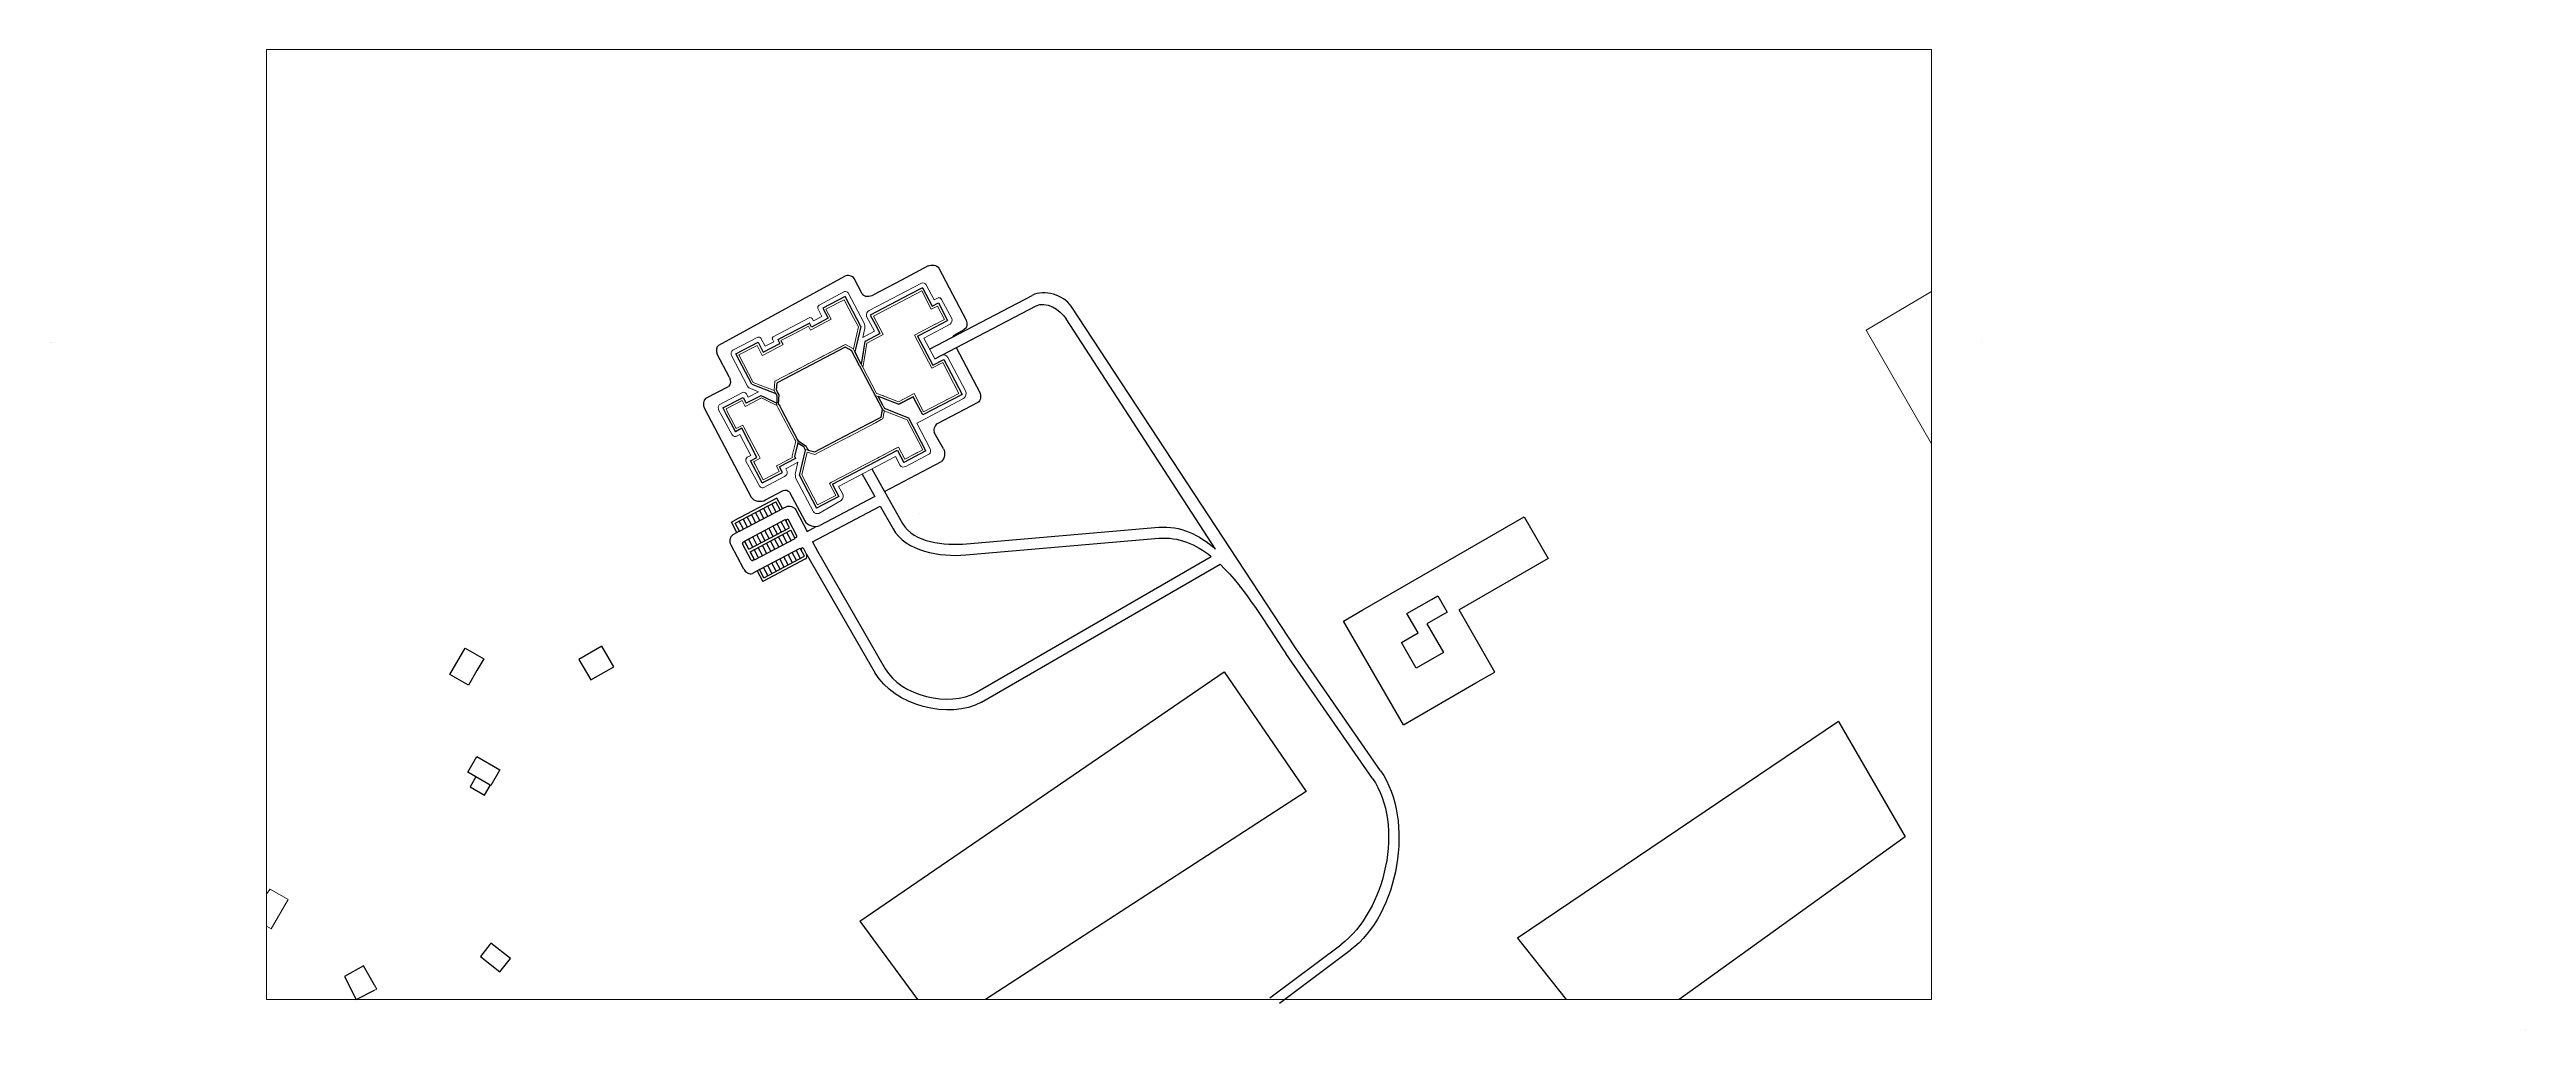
# Model space of a CAD drawing. Header units: millimetres. Extents: x -689206 to 4969298, y -1019800 to 703299.
# Drawn here: x 3624234 to 4969298, y -866880 to -334713 of the extents above; entities that cross this region are included whole.
import ezdxf

# ---------------------------------------------------------------- set-up
doc = ezdxf.new("R2010")
doc.units = ezdxf.units.MM
doc.linetypes.add('JIS_02_4.0', pattern=[5.5, 4, -1.5])
doc.linetypes.add('осеваяX2', pattern=[101.6, 63.5, -12.7, 12.7, -12.7])
for name, color, linetype, lineweight in [('несущие', 7, 'Continuous', 30), ('ПЕРЕГОРОДКИ', 252, 'Continuous', 9), ('РАЗМЕРЫ', 7, 'Continuous', 9), ('сваи', 7, 'JIS_02_4.0', 30), ('стены', 7, 'Continuous', 20)]:
    doc.layers.add(name, color=color, linetype=linetype, lineweight=lineweight)
doc.styles.add('Аннотативный', font='isocteur.ttf', dxfattribs={"width": 0.7, "height": 250})

msp = doc.modelspace()

# ---------------------------------------------------------------- linework, layer by layer
at = {"layer": 'несущие', "lineweight": 13}
for p, q in [((4018148.8, -514887.3), (4056402.1, -494823.7)), ((4049430.6, -498480.2), (4055154, -495478.3)), ((4055154, -495478.3), (4056402.1, -494823.7)), ((4056402.1, -494823.7), (4060755.4, -497206.4)), ((4068058.5, -494119.8), (4066567.8, -503210.4)), ((4025947, -510797), (4029005.3, -509193)), ((4029835.4, -508757.6), (4036454.5, -505286)), ((4037273.7, -504856.3), (4044712, -500955)), ((4045542.1, -500519.6), (4048600.5, -498915.6)), ((4019242.1, -528019.8), (4010773.2, -523943.5)), ((4000336.7, -525322.6), (3991598.6, -529905.6)), ((4059011.4, -564385.6), (4048846.3, -569717)), ((4066460.6, -560478.7), (4059011.4, -564385.6))]:
    msp.add_line(p, q, dxfattribs=at)
at = {"layer": 'несущие'}
for p, q in [((4056303.2, -496296.2), (4019415.9, -515643)), ((4056401.8, -496348), (4056303.2, -496296.2)), ((4067029.6, -493238.9), (4065504.7, -502537.7)), ((4067029.6, -493238.9), (4065544.4, -502295.3)), ((4067420.6, -493033.8), (4067029.6, -493238.9)), ((4010443.9, -522702.4), (4010437, -522699.2)), ((4011887.3, -523359.2), (4010443.9, -522702.4)), ((4018959.9, -526763.4), (4011887.3, -523359.2)), ((4018959.9, -526763.4), (4019089.2, -526825.6)), ((4019089.2, -526825.6), (4019095.9, -526662.5)), ((4049431.4, -570830.7), (4084652.3, -552357.9)), ((4049628.1, -571201), (4052870.7, -577383.2))]:
    msp.add_line(p, q, dxfattribs=at)
at = {"layer": 'несущие', "lineweight": 30}
for p, q in [((4056400.5, -496350.5), (4059690.1, -498074.1)), ((4076325.5, -529791.7), (4076550.3, -530220.2)), ((4076892.8, -528164.5), (4077708.9, -529718.9))]:
    msp.add_line(p, q, dxfattribs=at)
at = {"layer": 'несущие', "lineweight": 20}
for p, q in [((4084067.9, -551243.8), (4074701.1, -556146)), ((4052620.8, -571978.6), (4083593.8, -555733.7)), ((4073878.8, -556587.8), (4066460.6, -560478.6)), ((4047979.6, -570171.6), (4047717.5, -570309.1))]:
    msp.add_line(p, q, dxfattribs=at)
at = {"layer": 'ПЕРЕГОРОДКИ', "linetype": 'ByBlock', "lineweight": 30}
msp.add_line((4052870.7, -577383.2), (4040794.4, -583717), dxfattribs=at)
at = {"layer": 'ПЕРЕГОРОДКИ', "color": 0, "linetype": 'ByBlock', "lineweight": 30}
for p, q in [((4052875.3, -577419.4), (4040794.4, -583717)), ((4072387.4, -577468.1), (4042449.1, -593131.4))]:
    msp.add_line(p, q, dxfattribs=at)
at = {"layer": 'ПЕРЕГОРОДКИ', "linetype": 'ByBlock', "lineweight": 13}
msp.add_line((4051154.7, -576862.7), (4041324.2, -582018.6), dxfattribs=at)
at = {"layer": 'РАЗМЕРЫ', "lineweight": 5, "ltscale": 35}
for p, q in [((3742026.6, -334713.2), (3742026.6, -850652.4)), ((4646275.6, -334713.2), (3742026.6, -334713.2)), ((4646275.6, -850652.4), (4646275.6, -334713.2)), ((4610672.5, -487098.7), (4646275.6, -466167.3)), ((4045878.2, -475721.5), (4048754, -481204.6)), ((4008413.6, -495371.1), (4011289.5, -500854.3)), ((4037460, -487128.2), (4036314.3, -484943.7)), ((4061573.6, -498956.6), (4060615.4, -497129.8)), ((4646275.6, -548765.2), (4610672.5, -487098.7)), ((4011289.5, -500854.3), (4012403.6, -500269.9)), ((4019089.2, -526825.6), (4019242.1, -528019.8)), ((4097296, -536493.4), (4095125.2, -537632)), ((3997178.4, -540544.3), (4000650.3, -538723.3)), ((4085182, -550659.5), (4088619.3, -557213)), ((4018929, -560771.3), (4020527.1, -563818.3)), ((4120454.4, -603339.8), (4120455.1, -603341)), ((3863427, -734377), (3863560.9, -734145)), ((3863560.9, -734145), (3863962.7, -734377)), ((3744057.6, -790678.8), (3742026.6, -793215.6)), ((3753790.9, -796298.3), (3744057.6, -790678.8)), ((3744551.9, -812300.8), (3753790.9, -796298.3)), ((3742026.6, -810842.8), (3744551.9, -812300.8)), ((3863947.2, -820012.9), (3863415.3, -820683.7)), ((3801972, -844938.4), (3800771.4, -842858.8)), ((3800771.4, -845545.3), (3801972, -844938.4)), ((3742026.6, -850652.4), (4646275.6, -850652.4))]:
    msp.add_line(p, q, dxfattribs=at)
at = {"layer": 'РАЗМЕРЫ', "linetype": 'ByBlock', "lineweight": 9, "ltscale": 35}
for p, q in [((4055126.7, -469455.9), (4055124.4, -469451.4)), ((4044122.8, -483633.6), (4044122.9, -483633.7)), ((4044122.9, -483633.7), (4044122.8, -483633.6)), ((4047521, -474859.9), (4047523.3, -474864.3)), ((4050295.3, -473404.8), (4050297.6, -473409.2)), ((4053069.7, -471949.7), (4053072, -471954.1)), ((4041348.5, -485088.7), (4041348.5, -485088.8)), ((4041348.5, -485088.8), (4041348.5, -485088.7)), ((4007771.6, -517336.2), (4007771.4, -517336.8)), ((4010690.7, -518473.5), (4010690.4, -518474.1)), ((4013609.7, -519610.8), (4013609.5, -519611.4)), ((4016528.8, -520748.1), (4016528.5, -520748.7)), ((4074258, -523141), (4072536, -522566.6)), ((4075921.6, -535711.8), (4076773.6, -535265)), ((4042008.7, -552078), (4044783.1, -550622.9)), ((4085182, -550659.5), (4082407.7, -552114.6)), ((4084067.9, -551243.8), (4085182, -550659.5)), ((4093600.7, -540026.6), (4093569.2, -540043.1)), ((4096510.8, -545575.1), (4096479.3, -545591.6)), ((4036137.6, -552213.9), (4034559.1, -551912.9)), ((4039865.4, -554622.8), (4042593.1, -553192.2)), ((4040685.3, -554192.8), (4039865.4, -554622.8)), ((4060213.8, -563749.9), (4060215.9, -563753.8)), ((4062990.3, -562298.8), (4062988.2, -562294.8)), ((4065763.6, -560844.2), (4065763.6, -560844.2)), ((4065763.6, -560844.2), (4065763.6, -560844.2)), ((4068535.9, -559385.1), (4068537.9, -559389)), ((4071312.3, -557933.9), (4071310.2, -557930)), ((4074705.8, -556154.8), (4073879.1, -556588.4)), ((4074085.6, -556479.4), (4074705.8, -556154.8)), ((4074085.9, -556479.9), (4074085.6, -556479.4)), ((4074085.6, -556479.4), (4074085.9, -556479.9)), ((4077444.3, -556138.4), (4074670, -557593.5)), ((4079632.3, -553565.2), (4076857.9, -555020.3)), ((4082992, -553228.7), (4080217.7, -554683.8)), ((4087504.4, -557799.9), (4086049.3, -555025.6)), ((4093053.9, -554887.2), (4095828.2, -553432.1)), ((4093645.4, -556015), (4093643.3, -556010.9)), ((4032934.6, -568731.2), (4031706.3, -566389.3)), ((4035503.8, -570921.2), (4034048.7, -568146.9)), ((4038414, -576469.9), (4036958.9, -573695.6)), ((4038755, -579828.6), (4037299.9, -577054.2)), ((4048846.3, -569717), (4047980, -570172.4)), ((4050304.1, -572489.9), (4051759.2, -575264.3)), ((4051891.8, -568114.7), (4051893.8, -568118.6)), ((4054668.2, -566663.5), (4054666.1, -566659.6)), ((4041324.2, -582018.6), (4039869.1, -579244.2))]:
    msp.add_line(p, q, dxfattribs=at)
at = {"layer": 'РАЗМЕРЫ', "lineweight": 9, "ltscale": 150}
for p, q in [((4099828, -466818), (4099819.7, -466822.3)), ((4101283.1, -469592.3), (4101274.8, -469596.7)), ((4072510.9, -481145.4), (4072508.4, -481146.7)), ((4073966, -483919.7), (4073963.5, -483921.1)), ((4102732.4, -472369.7), (4102729.9, -472371)), ((4103081.9, -475750.6), (4106380.5, -474020.5)), ((4109290.7, -479569.2), (4110181.2, -481266.9)), ((4074304.6, -487279.7), (4074298.7, -487282.8)), ((4096893.8, -489656.5), (4095580.2, -490345.5)), ((4065356.2, -508878.4), (4065356.7, -508878.2)), ((4102855.8, -504217.2), (4103852.6, -506117.7)), ((4066811.3, -511652.8), (4066811.8, -511652.5)), ((4068266.4, -514427.1), (4068266.9, -514426.8)), ((4070836.2, -516616.8), (4070837, -516616.4)), ((4071176.8, -519975.7), (4071177.1, -519975.5)), ((4072291.3, -519391.2), (4072291.5, -519391.1)), ((4075859, -522325.2), (4075858.7, -522325.9)), ((4078797.7, -523407.1), (4078789.8, -523427.3)), ((4081718.1, -524540.8), (4081710.2, -524561.2)), ((4084638.6, -525674.5), (4084630.6, -525695))]:
    msp.add_line(p, q, dxfattribs=at)
at = {"layer": 'РАЗМЕРЫ', "lineweight": 30, "ltscale": 35}
for p, q in [((4102118.9, -497434.4), (4157859.1, -468199.5)), ((4104903.5, -502743.5), (4159927.9, -473884.1)), ((4257478.7, -606059.4), (4176228.7, -480900.5)), ((4300835.4, -659616.7), (4178942, -474075.9)), ((3979857.7, -529589.4), (4005330.9, -577829.7)), ((4109738.8, -551511.8), (4104873.5, -543085)), ((4070803.9, -562441.9), (4077694.8, -574674.4)), ((4077694.8, -574674.4), (4108620.5, -558395.3)), ((4019270.6, -578262), (3995821.8, -590607.1)), ((4013007.1, -579337.4), (4022658.3, -574275.5)), ((4022298.6, -584013.6), (4019270.6, -578262)), ((4065494.7, -565226.4), (4072387.4, -577468.1)), ((4077694.8, -574674.4), (4087489.2, -592061)), ((3994494.5, -591305.9), (3995821.8, -590607.1)), ((3997522.5, -597057.5), (3994494.5, -591305.9)), ((3996520.6, -591934.4), (4018642.1, -580288.1)), ((4001062, -595194.1), (3998732.7, -590769.8)), ((3998849.8, -596358.7), (4022812.6, -583743)), ((4003274.1, -594029.5), (4000944.9, -589605.2)), ((4001644.7, -601667.5), (4023766.5, -590021.5)), ((4001645, -601667.9), (4023766.5, -590021.5)), ((4005486.3, -592864.8), (4003157, -588440.5)), ((4007698.4, -591700.2), (4005369.2, -587275.9)), ((4009910.6, -590535.5), (4007581.3, -586111.2)), ((4009910.6, -590535.5), (4007581.3, -586111.2)), ((4012122.7, -589370.9), (4009793.5, -584946.6)), ((4014334.9, -588206.3), (4012005.6, -583782)), ((4014334.9, -588206.3), (4012005.6, -583782)), ((4016547.1, -587041.6), (4014217.8, -582617.3)), ((4018759.2, -585877), (4016429.9, -581452.7)), ((4018759.2, -585877), (4016429.9, -581452.7)), ((4020971.4, -584712.4), (4018642.1, -580288.1)), ((4023883.4, -595610), (4021554.1, -591185.7)), ((4022298.6, -584013.6), (4024285.6, -582967.5)), ((4026095.5, -594445.4), (4023766.3, -590021.1)), ((4030076.8, -598787.7), (4025556.4, -590201.5)), ((4029480.1, -584774.7), (4035623.7, -596444.1)), ((4038555.2, -602012.2), (4075311.3, -582661.2)), ((4075311.3, -582661.2), (4082293, -595061)), ((4337338.7, -639043.9), (4425055.6, -588400.5)), ((4425055.6, -588400.5), (4438126.4, -611039.8)), ((4001213.4, -616947.6), (3994300.9, -603817.8)), ((3995482.4, -598131.6), (3997522.5, -597057.5)), ((3998850.1, -596359.2), (3996520.6, -591934.4)), ((3998849.8, -596358.7), (3996520.6, -591934.4)), ((3998849.8, -596358.7), (3997522.5, -597057.5)), ((4005179.5, -612055.8), (4000537.5, -603238.6)), ((4001645, -601667.9), (4001644.7, -601667.5)), ((4003974.2, -606092.2), (4001644.7, -601667.5)), ((4003974, -606091.8), (4001644.7, -601667.5)), ((4001644.7, -601667.5), (4003109, -604448.8)), ((4006186.2, -604927.1), (4003856.9, -600502.8)), ((4003974, -606091.8), (4026095.5, -594445.4)), ((4004672.8, -607419.1), (4026794.3, -595772.7)), ((4004672.8, -607419.1), (4026794.3, -595772.7)), ((4008398.3, -603762.5), (4006069, -599338.2)), ((4007002.1, -611843.4), (4029123.6, -600197)), ((4010610.5, -602597.9), (4008281.2, -598173.6)), ((4011426.4, -609514.1), (4009097.1, -605089.8)), ((4012822.6, -601433.2), (4010493.3, -597008.9)), ((4013638.5, -608349.5), (4011309.2, -603925.2)), ((4015034.8, -600268.6), (4012705.5, -595844.3)), ((4015034.8, -600268.6), (4012705.5, -595844.3)), ((4015850.7, -607184.8), (4013521.4, -602760.5)), ((4017246.9, -599103.9), (4014917.7, -594679.6)), ((4018062.8, -606020.2), (4015733.5, -601595.9)), ((4018062.8, -606020.2), (4015733.5, -601595.9)), ((4019459.1, -597939.3), (4017129.8, -593515)), ((4019459.1, -597939.3), (4017129.8, -593515)), ((4020275, -604855.6), (4017945.7, -600431.2)), ((4021671.2, -596774.7), (4019342, -592350.4)), ((4022487.1, -603690.9), (4020157.9, -599266.6)), ((4022487.1, -603690.9), (4020157.9, -599266.6)), ((4024699.3, -602526.3), (4022370, -598102)), ((4026911.4, -601361.6), (4024582.2, -596937.3)), ((4026911.4, -601361.6), (4024582.2, -596937.3)), ((4029123.6, -600197), (4026794.3, -595772.7)), ((4035623, -596444.5), (4040463.6, -593649.9)), ((4038555.2, -602012.2), (4041278.7, -607185.4)), ((4121775.5, -609159.2), (4226704.7, -600150.1)), ((4122263, -603117.3), (4226704.7, -594150.1)), ((4007002.1, -611843.4), (4004672.8, -607419.1)), ((4004672.8, -607419.1), (4007002.1, -611843.4)), ((4008469.9, -617851.3), (4005911.7, -619198.2)), ((4009214.2, -610678.7), (4006884.9, -606254.4)), ((4009797.2, -617152.5), (4008469.9, -617851.3)), ((4008469.9, -617851.3), (4011498, -623602.9)), ((4009797.2, -617152.5), (4031918.7, -605506.2)), ((4009797.2, -617152.5), (4031918.7, -605506.2)), ((4012126.7, -621577.3), (4009797.2, -617152.5)), ((4012126.5, -621576.8), (4009797.2, -617152.5)), ((4034839, -611314.5), (4011498, -623602.9)), ((4014338.6, -620412.2), (4012009.4, -615987.9)), ((4012126.5, -621576.8), (4034248, -609930.5)), ((4016550.8, -619247.6), (4014221.5, -614823.3)), ((4018762.9, -618082.9), (4016433.7, -613658.6)), ((4020975.1, -616918.3), (4018645.8, -612494)), ((4023187.2, -615753.7), (4020858, -611329.3)), ((4023187.2, -615753.7), (4020858, -611329.3)), ((4025399.4, -614589), (4023070.1, -610164.7)), ((4027611.5, -613424.4), (4025282.3, -609000.1)), ((4027611.5, -613424.4), (4025282.3, -609000.1)), ((4029823.7, -612259.7), (4027494.4, -607835.4)), ((4032035.8, -611095.1), (4029706.6, -606670.8)), ((4032035.8, -611095.1), (4029706.6, -606670.8)), ((4034248, -609930.5), (4031918.7, -605506.2)), ((4035351.9, -608807.3), (4033808.7, -605876.2)), ((4035351.9, -608807.3), (4072656.2, -673420.4)), ((4041278.7, -607185.4), (4077937.8, -670944.4)), ((4127600.9, -683694.7), (4255114.5, -610074.6)), ((4130258.5, -689088.5), (4259876.2, -614253.7)), ((4438126.4, -611039.8), (4389640.6, -639033.1)), ((4270846.4, -626651.2), (4270348.6, -625884.3)), ((4374774.7, -633318.6), (4378083.2, -631408.4)), ((4378083.2, -631408.4), (4383171.7, -640222)), ((4326886.1, -645078.8), (4337338.7, -639043.9)), ((4359431.6, -701449.2), (4326886.1, -645078.8)), ((4361348.4, -641070.3), (4374774.7, -633318.6)), ((4367403.9, -651558.8), (4361348.4, -641070.3)), ((4383171.7, -640222), (4372163.3, -646577.7)), ((4409115.3, -672764.3), (4389640.6, -639033.1)), ((3924227.1, -658665.9), (3911714.1, -665890.3)), ((3930592.4, -669857.6), (3924227.1, -658665.9)), ((4358378.1, -656769.9), (4367403.9, -651558.8)), ((4366371.6, -670615), (4358378.1, -656769.9)), ((4372163.3, -646577.7), (4381123.8, -662097.8)), ((3841689.3, -674059.1), (3849946.7, -659756.9)), ((3849946.7, -659756.9), (3859991.6, -665556.4)), ((3856309.4, -671934.2), (3851734.2, -679858.6)), ((3859991.6, -665556.4), (3856309.4, -671934.2)), ((3911714.1, -665890.3), (3918151.5, -677040.3)), ((3918151.5, -677040.3), (3930592.4, -669857.6)), ((4342649.2, -730549.3), (4295639.2, -662616.7)), ((4347041.6, -726387.7), (4300835.4, -659616.7)), ((4381123.8, -662097.8), (4366371.6, -670615)), ((3851734.2, -679858.6), (3841689.3, -674059.1)), ((4064304.3, -808046.9), (4262179.3, -672675.4)), ((4262179.3, -672675.4), (4306631.9, -737652.6)), ((4359431.6, -701449.2), (4398829.9, -678702.6)), ((4398829.9, -678702.6), (4409115.3, -672764.3)), ((4595718.7, -699616), (4421377.3, -817226)), ((4595718.7, -699616), (4631866.2, -762225.4)), ((3851425.1, -727138.4), (3856294.3, -718704.7)), ((3856294.3, -718704.7), (3868831.9, -725943.3)), ((3868831.9, -725943.3), (3863962.7, -734377)), ((3863560.9, -734145), (3851425.1, -727138.4)), ((3855817.6, -729674.4), (3852631.6, -735192.8)), ((3852631.6, -735192.8), (3860374.9, -739663.4)), ((3860374.9, -739663.4), (3863427, -734377)), ((4306631.9, -737652.6), (4132494.8, -850652.4)), ((4631866.2, -762225.4), (4509268.4, -850652.4)), ((3874479.4, -828364.8), (3863947.2, -820012.9)), ((4064304.3, -808046.9), (4095513.3, -850652.4)), ((4421377.3, -817226), (4447792.6, -850652.4)), ((3794647.9, -832252.6), (3784367.2, -838188.2)), ((3800771.4, -842858.8), (3794647.9, -832252.6)), ((3863415.3, -820683.7), (3858243.9, -827205.2)), ((3858243.9, -827205.2), (3868776, -835557.1)), ((3868776, -835557.1), (3874479.4, -828364.8)), ((4286921.4, -849634.8), (4325405.2, -820839.5)), ((4292117.5, -852634.8), (4330601.4, -823839.5)), ((3784367.2, -838188.2), (3790667.5, -850652.4)), ((3790667.5, -850652.4), (3800771.4, -845545.3))]:
    msp.add_line(p, q, dxfattribs=at)
at = {"layer": 'РАЗМЕРЫ', "linetype": 'ByBlock', "lineweight": 20}
for p, q in [((3998583.1, -500527), (4008413.6, -495371.1)), ((4066026, -506514), (4065909.6, -507223.8)), ((4073432.1, -521480), (4073377, -521461.2)), ((4023534, -533489.8), (4026971.3, -540043.4)), ((4077510.9, -531426.2), (4077586.4, -531033.4))]:
    msp.add_line(p, q, dxfattribs=at)
at = {"layer": 'РАЗМЕРЫ', "linetype": 'ByBlock', "lineweight": 20, "ltscale": 35}
msp.add_line((4022583.4, -494930.7), (4021437.7, -492746.2), dxfattribs=at)
at = {"layer": 'РАЗМЕРЫ', "linetype": 'ByBlock', "lineweight": 30}
for p, q in [((4064106.1, -506493.8), (4059690.1, -498074)), ((4065015.7, -505519.5), (4061573.6, -498956.6)), ((4065504.7, -502537.7), (4065015.7, -505519.5)), ((4076892.8, -528164.5), (4074258, -523141)), ((4074749.6, -523305), (4074258, -523141)), ((4076945, -524037.3), (4074749.6, -523305)), ((4021928.6, -530433.5), (4020745.3, -528177.4)), ((4028953.4, -543822.6), (4021928.6, -530433.5)), ((4068783.1, -538035.3), (4075751.2, -534380.7)), ((4075751.2, -534380.7), (4076550.3, -530220.2)), ((4030767.5, -547286.1), (4028953.4, -543822.6)), ((4039738.4, -553268.8), (4056331.3, -544566.1)), ((4056331.3, -544566.1), (4068783.1, -538035.3)), ((4036137.6, -552213.9), (4039738.4, -553268.8))]:
    msp.add_line(p, q, dxfattribs=at)
at = {"layer": 'РАЗМЕРЫ', "linetype": 'ByBlock', "lineweight": 5, "ltscale": 35}
for p, q in [((4063492.8, -502615.8), (4062037.7, -499841.5)), ((4062037.7, -499841.5), (4062037.7, -499841.5)), ((4064106.1, -506493.8), (4064800.8, -507818.3)), ((4064800.8, -507818.3), (4064106.1, -506493.8)), ((4064106.1, -506493.8), (4064800.8, -507818.3)), ((4017694, -519853), (4018646.4, -521573.1)), ((4020637.5, -513582), (4020637.5, -513581.9)), ((4023411.9, -512126.9), (4023411.8, -512126.8)), ((4023411.9, -512126.9), (4023411.8, -512126.8)), ((4076550.3, -530220.2), (4077586.4, -531033.4)), ((4092114.2, -537269), (4093600.7, -540026.6)), ((4092455.1, -540627.5), (4093910.2, -543401.8))]:
    msp.add_line(p, q, dxfattribs=at)
at = {"layer": 'РАЗМЕРЫ', "lineweight": 20, "ltscale": 150}
msp.add_line((4065015.7, -505519.5), (4065909.6, -507223.8), dxfattribs=at)
at = {"layer": 'РАЗМЕРЫ', "linetype": 'ByBlock', "lineweight": 13}
for p, q in [((4073377, -521461.2), (4065909.6, -507223.8)), ((4066567.8, -503210.4), (4066026, -506514)), ((4076639.9, -522598.3), (4073432.1, -521480)), ((4019782.8, -529050.7), (4028925.9, -546483.2)), ((4058265.3, -544972.3), (4072732.2, -537384.6)), ((4072732.2, -537384.6), (4075921.6, -535711.8)), ((4076773.6, -535265), (4077510.9, -531426.2)), ((4079257.3, -531646.6), (4077586.4, -531033.4)), ((4059239.1, -544461.5), (4042593.1, -553192.2)), ((4035696.8, -553371.3), (4039865.4, -554622.8))]:
    msp.add_line(p, q, dxfattribs=at)
at = {"layer": 'РАЗМЕРЫ', "linetype": 'ByBlock', "lineweight": 13, "ltscale": 35}
for p, q in [((4011318.2, -523085.2), (4011312.3, -523097.5)), ((3995902.1, -527648.5), (3993127.7, -529103.6)), ((3998092.1, -525079.3), (3995317.8, -526534.4)), ((4000336.7, -525322.6), (3998676.4, -526193.4)), ((4000565.8, -525759.6), (4000336.7, -525322.6)), ((4002020.9, -528533.9), (4000565.8, -525759.6)), ((4003135, -527949.6), (4002020.9, -528533.9)), ((4019782.8, -529050.7), (4019242.1, -528019.8)), ((4020896.9, -528466.4), (4021180.7, -529007.5)), ((4022764.7, -532027), (4022765.2, -532026.8)), ((4022764.7, -532027), (4022765.2, -532026.8)), ((4024220.2, -534801.2), (4024220.3, -534801.1)), ((4024220.2, -534801.2), (4024220.3, -534801.1)), ((4000120.5, -540421.7), (4001575.6, -543196.1)), ((4001234.7, -539837.4), (4000650.3, -538723.3)), ((4002689.8, -542611.7), (4004144.9, -545386.1)), ((4028925.9, -546483.2), (4029451, -547484.4)), ((4030040, -545898.9), (4030040.7, -545898.5)), ((4030500, -548406.1), (4030767.5, -547286.1)), ((4006376, -560789.3), (4007831.1, -563563.7)), ((4006900.9, -558397.1), (4006619.4, -558544.8)), ((4006619.4, -558544.8), (4007490.1, -560205)), ((4010117.1, -556710.2), (4006900.9, -558397.1)), ((4008945.2, -562979.3), (4010400.3, -565753.7)), ((4009507, -555609.7), (4010117.1, -556710.2)), ((4020043.1, -560187), (4018929, -560771.3)), ((4020627.4, -561301.1), (4023401.7, -559846)), ((4022817.4, -558731.9), (4025591.8, -557276.8)), ((4023999.8, -562353), (4024651.7, -562011)), ((4027447.2, -555875.3), (4027551.2, -555439.8)), ((4027623.4, -556211.2), (4027447.2, -555875.3)), ((4011259.2, -570099.8), (4014033.6, -568644.7))]:
    msp.add_line(p, q, dxfattribs=at)
at = {"layer": 'РАЗМЕРЫ', "lineweight": 13}
msp.add_line((4076639.9, -522598.3), (4076849.9, -522671.8), dxfattribs=at)
at = {"layer": 'РАЗМЕРЫ', "lineweight": 30}
for p in [(4076945, -524037.3), (4093168.3, -523245.4)]:
    msp.add_line(p, (4085400.1, -527319.7), dxfattribs=at)
at = {"layer": 'РАЗМЕРЫ', "lineweight": 20, "ltscale": 35}
for p, q in [((4029299.2, -564567.1), (4030615.5, -558883.1)), ((4054857.8, -575853.1), (4052620.8, -571978.6)), ((4054125.3, -579584.4), (4041986.8, -586592.6))]:
    msp.add_line(p, q, dxfattribs=at)
at = {"layer": 'РАЗМЕРЫ', "lineweight": 5, "ltscale": 35}
for centre, radius, start, end in [((4056270.6, -468262.4), 2137.6, 38.6063589, 101.5564419), ((4098381.3, -463677.3), 2230, 29.6665134, 105.2086141), ((4107230.2, -471025.5), 1530.3, 23.8830052, 106.3117841), ((4037383.8, -481414.6), 1173.4, 32.2411529, 101.5850984), ((4043637.2, -475048), 2209.8, 133.9994402, 189.8633573), ((4061694.6, -485303.4), 5322.3, 352.8754221, 22.2905558), ((4070513.3, -478886.6), 2705.2, 115.1085429, 196.4591795), ((4111894.4, -481747.4), 2468.4, 304.2923423, 24.0891591), ((4009228, -492687.2), 1802.6, 44.5927804, 104.126371), ((4017753.6, -491591.4), 1032.2, 125.6732489, 208.981462), ((3996547.4, -499882.9), 2254.7, 125.2569005, 205.00255), ((4109718.1, -503219.1), 2672.5, 26.5658885, 111.5953624), ((4001097.2, -522690.8), 1819.5, 38.7704671, 105.4941202), ((4006076.2, -515738), 3345.6, 213.7700902, 249.8727567), ((4118687.7, -521552.6), 3244.5, 305.0517602, 26.6329059), ((3990135.5, -529236.4), 2777.6, 144.2708568, 210.9309393), ((3996527.6, -542943.2), 1988.1, 213.0808866, 302.5860167), ((4004378.2, -557751.5), 2059, 129.8727359, 193.590593), ((4022567.1, -564362.5), 2275.9, 288.3693608, 13.0493313), ((4036041.7, -565597.6), 6820.8, 171.3099344, 198.3822464), ((4011370.6, -570845.4), 1856.6, 217.660923, 282.2835014), ((4052224.1, -577273.7), 2992.4, 309.4468161, 28.3421099), ((4041180.5, -584173.6), 2549.9, 216.8302675, 288.432945), ((4058570.8, -520613.6), 76568.1, 299.9999967, 300.000001)]:
    msp.add_arc(centre, radius, start, end, dxfattribs=at)
at = {"layer": 'РАЗМЕРЫ', "lineweight": 30, "ltscale": 35}
for centre, radius, start, end in [((4024928.2, -590618.2), 753.8, 33.5562251, 201.9749355), ((4001433.8, -603104), 906.4, 46.9865426, 188.5435336), ((4001433.8, -603104), 906.4, 8.5435336, 8.5446179), ((4029317.2, -598954.9), 777.8, 223.1192277, 12.4119328), ((4005726.8, -611258.1), 967.4, 235.5509942, 359.9812751), ((4005726.8, -611258.1), 967.4, 55.5498854, 55.5509484), ((4033090.5, -606124.7), 760, 19.0838758, 217.6905736)]:
    msp.add_arc(centre, radius, start, end, dxfattribs=at)
at = {"layer": 'РАЗМЕРЫ', "lineweight": 30}
for points in [[(4061169.5, -459090.9), (4060358.7, -457545.1), (4057629.1, -456948.8), (4056097.8, -457786.6)], [(4101363.9, -452262.6), (4103110.8, -451339.5), (4106252.1, -451706.4), (4107169.8, -453456.1)], [(4065485.7, -467320.3), (4066449.4, -469157.6), (4069846.7, -468850.8), (4071684, -467887.2)], [(4178942, -474075.9), (4174969.6, -467956.7), (4164319.9, -464810.9), (4157859.1, -468199.5)], [(4122004.6, -481740.7), (4122808.8, -483273.9), (4122517.8, -486005.9), (4120998.6, -486836.4)], [(4159927.9, -473884.1), (4165166.7, -471136.4), (4173007.6, -475938.7), (4176228.7, -480900.5)], [(3987677.6, -495222.7), (3986219, -496020.7), (3986029.3, -498660.7), (3986801.6, -500133.2)], [(4115535.2, -489823), (4115170.1, -490022.6), (4114938.6, -490363.9), (4114810.8, -490777.7)], [(3980583.1, -524108.1), (3978950.9, -524964.1), (3978997.1, -527959.6), (3979857.7, -529589.4)], [(3993500.2, -512905.1), (3994243, -514321.3), (3994290.3, -516918.9), (3992874.1, -517661.7)], [(4129336.4, -520888.7), (4130217, -522567.7), (4129980.3, -525601), (4128301.2, -526481.6)], [(4106276.8, -538033.1), (4104729, -538844.9), (4103999.7, -541571.4), (4104873.5, -543085)], [(4109738.8, -551511.8), (4110784.4, -553505.4), (4110323.1, -556868.7), (4108620.5, -558395.3)], [(4005330.9, -577829.7), (4006548, -580135.8), (4010697.8, -580548.6), (4013007.1, -579337.4)], [(4022658.3, -574275.5), (4023711.6, -573723.1), (4025574.4, -574058.7), (4026126.8, -575111.9)], [(4024285.6, -582967.5), (4025907.8, -582113.5), (4028626, -583152.5), (4029480.1, -584774.7)], [(4034297.7, -590690.9), (4035615.1, -593202.7), (4039936, -594446.3), (4042449.1, -593131.4)], [(3994300.9, -603817.8), (3993399, -602104.8), (3993769.4, -599033.4), (3995482.4, -598131.6)], [(4082293, -595061), (4089149.3, -607238.1), (4107852, -610354.6), (4121775.5, -609159.2)], [(4087489.2, -592061), (4093458.9, -602658.3), (4110144.5, -604157.8), (4122263, -603117.3)], [(4226704.7, -594150.1), (4238306.8, -593153.9), (4248427.9, -598119.2), (4257478.7, -606059.4)], [(4226704.7, -600150.1), (4237306.9, -599239.8), (4246672.4, -603307.6), (4255114.5, -610074.6)], [(4001213.4, -616947.6), (4002022.3, -618484.2), (4004375.1, -620007.1), (4005911.7, -619198.2)], [(4034839, -611314.5), (4035593.8, -610917.1), (4035749.3, -609562.1), (4035351.9, -608807.3)], [(4259876.2, -614253.7), (4273823.8, -627547.1), (4285211.4, -647547.8), (4295639.2, -662616.7)], [(4077937.8, -670944.4), (4086456.9, -685761.1), (4112799.4, -692240.3), (4127600.9, -683694.7)], [(4130258.5, -689088.5), (4113026, -699037.7), (4082605.4, -690652.9), (4072656.2, -673420.4)], [(4342649.2, -730549.3), (4360085.2, -755745.3), (4349938.4, -802482.6), (4325405.2, -820839.5)], [(4347041.6, -726387.7), (4365787.6, -753476.8), (4356977.9, -804103.4), (4330601.4, -823839.5)]]:
    msp.add_open_spline(points, degree=3, dxfattribs=at)
at = {"layer": 'РАЗМЕРЫ', "lineweight": 5}
for points in [[(4086180.1, -560647.2), (4086652.8, -561545.2), (4088283.9, -561647.1), (4089179.5, -561169.8)], [(4102042.7, -554316), (4102853.6, -553884), (4102872.4, -552403), (4102445.7, -551589.3)]]:
    msp.add_open_spline(points, degree=3, dxfattribs=at)
at = {"layer": 'сваи', "linetype": 'ByBlock', "lineweight": 20, "ltscale": 35}
msp.add_line((4071899.7, -537821.3), (4071685.6, -537933.6), dxfattribs=at)
at = {"layer": 'стены', "lineweight": 30}
for p, q in [((4101363.9, -452262.6), (4086810.4, -459953.6)), ((4107169.8, -453456.1), (4122004.6, -481740.7)), ((3987677.6, -495222.7), (4056097.8, -457786.6)), ((4056240.8, -468871.5), (4044164.6, -475205.3)), ((4064732.2, -485058.8), (4056240.8, -468871.5)), ((4065485.7, -467320.3), (4061169.5, -459090.9)), ((4091310.4, -467747.8), (4069939.2, -478956.7)), ((4086810.4, -459953.6), (4071684, -467887.2)), ((4098364.6, -464048), (4091310.4, -467747.8)), ((4098364.6, -464048), (4103611.7, -474052.1)), ((4019739.2, -492216.4), (4036844.1, -483245.2)), ((4036844.1, -483245.2), (4036754.3, -483292.3)), ((4037989.8, -485429.8), (4036844.1, -483245.2)), ((4047038.1, -480684.1), (4037989.8, -485429.8)), ((4044164.6, -475205.3), (4047038.1, -480684.1)), ((4069939.2, -478956.7), (4073407.1, -485568.6)), ((4101526.7, -487226.6), (4111879.6, -481796.7)), ((4103611.7, -474052.1), (4106910.3, -472322)), ((4106910.3, -472322), (4111879.6, -481796.7)), ((3996887, -500001.7), (4008963.2, -493667.9)), ((4008963.2, -493667.9), (4011836.7, -499146.7)), ((4011836.7, -499146.7), (4020885, -494401)), ((4019739.2, -492216.4), (4020885, -494401)), ((4059690.1, -498074.1), (4058386.7, -497389.4)), ((4064732.2, -485058.8), (4061573.5, -498956.6)), ((4067420.6, -493033.8), (4075186.4, -488960.7)), ((4073407.1, -485568.6), (4075186.4, -488960.7)), ((4095580.2, -490345.5), (4101526.7, -487226.6)), ((4095580.2, -490345.5), (4103852.6, -506117.7)), ((4115535.2, -489823), (4120998.6, -486836.4)), ((4116601.6, -496608.1), (4129336.4, -520888.7)), ((3993500.2, -512905.1), (3986801.6, -500133.2)), ((4005518.2, -516458.3), (3996887, -500001.7)), ((4061573.6, -498956.6), (4062220.6, -500190.3)), ((4064106.1, -506493.8), (4076327.8, -529796.1)), ((4103852.6, -506117.7), (4109799, -502998.9)), ((4109799, -502998.9), (4119747.9, -521967.7)), ((3980583.1, -524108.1), (3992874.1, -517661.7)), ((3989900.1, -529375.9), (4000866.4, -523624.2)), ((4000866.4, -523624.2), (4002550.7, -526835.5)), ((4010437, -522699.2), (4002550.7, -526835.5)), ((4005518.2, -516458.3), (4018646.4, -521573.1)), ((4018646.4, -521573.1), (4019255.3, -522734.1)), ((4018953, -519449.2), (4019415.9, -515643)), ((4019452.8, -520402.1), (4018953, -519449.2)), ((4019255.3, -522734.1), (4019095.9, -526662.5)), ((4020369.4, -522149.8), (4019452.8, -520402.1)), ((4020169.3, -527079.2), (4020369.4, -522149.8)), ((4085400.1, -527319.7), (4093168.3, -523245.4)), ((4095176.6, -527074.4), (4093168.3, -523245.4)), ((4119747.9, -521967.7), (4098377, -533176.4)), ((3989900.1, -529375.9), (3991549.1, -532519.9)), ((3991549.1, -532519.9), (3996648.6, -542242.7)), ((4020461.5, -527636.3), (4020169.3, -527079.2)), ((4020461.5, -527636.3), (4020745.3, -528177.4)), ((4090833.8, -534827.7), (4077708.9, -529718.9)), ((4100148.2, -552586.9), (4090833.8, -534827.7)), ((4098377, -533176.4), (4095176.6, -527074.4)), ((4128301.2, -526481.6), (4106276.8, -538033.1)), ((4000120.5, -540421.7), (3996648.6, -542242.7)), ((4008392.9, -556194), (4000120.5, -540421.7)), ((4030500, -548406.1), (4028781.2, -555604)), ((4030500, -548406.1), (4028789.6, -555568.7)), ((4030475.4, -546729), (4030040, -545898.9)), ((4030475.4, -546729), (4030767.5, -547286.1)), ((4033822.4, -550508.3), (4030500, -548406.1)), ((4030767.5, -547286.1), (4034936.5, -549924)), ((4034739, -552256), (4033822.4, -550508.3)), ((4034936.5, -549924), (4035853.1, -551671.6)), ((4109738.8, -551511.8), (4104654.8, -542706.1)), ((4004920.9, -558015), (4008392.9, -556194)), ((4011259.2, -570099.8), (4004920.9, -558015)), ((4006227.8, -557444), (4006180.7, -557354.2)), ((4011259.2, -570099.8), (4022225.5, -564348.1)), ((4029365.5, -556718.1), (4020627.4, -561301.1)), ((4022225.5, -564348.1), (4020627.4, -561301.1)), ((4028781.2, -555604), (4029365.5, -556718.1)), ((4031480, -565957.9), (4034739, -552256)), ((4035853.1, -551671.6), (4036137.6, -552213.9)), ((4084652.3, -552357.9), (4084855.9, -552746.1)), ((4084846.7, -552750.9), (4088089.5, -558911.5)), ((4100148.2, -552586.9), (4088098.9, -558929.3)), ((4026126.8, -575111.9), (4034297.7, -590690.9)), ((4031480, -565957.9), (4040794.4, -583717)), ((4049432.7, -570830), (4049628.1, -571201)), ((4035379.4, -595980.1), (4035623, -596444.5))]:
    msp.add_line(p, q, dxfattribs=at)
at = {"layer": 'стены', "lineweight": 20}
for p, q in [((4055842.4, -466168.1), (4042102.1, -473458.4)), ((4066619.2, -483284.6), (4057941, -466928.6)), ((4097796.3, -461525.4), (4069365.3, -476437)), ((4071637.7, -479486.5), (4097834.9, -465746.5)), ((4102497.5, -474636.4), (4097834.9, -465746.5)), ((4100284.4, -462508.6), (4104647.5, -470685.9)), ((4104647.5, -470685.9), (4106800.4, -469556.7)), ((4108629.5, -470405.9), (4114147.8, -480739.9)), ((4017151.7, -490752.9), (4037148.1, -480265.1)), ((4039056.2, -482085), (4038376.3, -480788.6)), ((4043680.2, -479659.8), (4039056.2, -482085)), ((4041460, -475426.6), (4043680.2, -479659.8)), ((4067918.9, -479653.1), (4072157.1, -487733.7)), ((4102434.8, -471846.5), (4102450.5, -471838.2)), ((4102776.7, -489391.7), (4113285.1, -483786.8)), ((3995245.8, -498041.8), (4008788, -490939.1)), ((4010511.6, -491421.7), (4012879.4, -495814.3)), ((4012879.4, -495814.3), (4017525.3, -493377.6)), ((4016850.7, -492091.5), (4017525.3, -493377.6)), ((4021437.7, -492746.2), (4028886.9, -488839.2)), ((4028886.9, -488839.2), (4036314.3, -484943.7)), ((4066975.8, -485963.5), (4065801.7, -491129.3)), ((4065801.7, -491129.3), (4072161.1, -487741.4)), ((4072157.1, -487733.7), (4072161.1, -487741.4)), ((4097745.3, -489095.5), (4097792.4, -489185.2)), ((4098952.6, -491397.4), (4102776.7, -489391.7)), ((4098952.6, -491397.4), (4104903.5, -502743.5)), ((4003295.2, -517597.6), (3994503.9, -500835.9)), ((4104903.5, -502743.5), (4108734.5, -500734.3)), ((4112108.4, -502023.9), (4121588, -520098.2)), ((3987880.6, -527614.4), (4000611.2, -520937.4)), ((4002515.8, -521551.4), (4003567.5, -523481.5)), ((4009187, -520534.2), (4003567.5, -523481.5)), ((4004925, -518879.2), (4009180.9, -520537.4)), ((4120551.1, -524208.7), (4097296, -536493.4)), ((4098906.8, -531478), (4118049.5, -521437.9)), ((3987752.8, -530664.1), (3989335.2, -533681.1)), ((3989335.2, -533681.1), (3994861.8, -544028.3)), ((4102445.7, -551589.3), (4095125.2, -537632)), ((3999078.3, -543812.6), (3997353.4, -544751.6)), ((4005020.5, -555142.1), (3999078.3, -543812.6)), ((4009900.8, -571979.8), (4002376.8, -558235.3)), ((4003058.2, -556171.3), (4005020.5, -555142.1)), ((4030615.5, -558883.1), (4023999.8, -562353)), ((4024784.2, -563848.7), (4023999.8, -562353)), ((4035516.9, -554128), (4035696.8, -553371.3)), ((4083593.8, -555733.7), (4086180.1, -560647.2)), ((4102042.7, -554316), (4089179.5, -561169.8)), ((4011765.6, -572659.5), (4023284.3, -566522.5)), ((4029568.9, -567748.6), (4039139.6, -585702.1)), ((4032764.7, -565698.8), (4041324.2, -582018.6))]:
    msp.add_line(p, q, dxfattribs=at)
at = {"layer": 'стены', "lineweight": 13}
for p, q in [((4045878.2, -475721.5), (4055708.7, -470565.6)), ((4055711, -470570), (4055003.2, -470941.2)), ((4055711, -470570), (4060876, -480417.8)), ((4071637.7, -479486.5), (4097834.9, -465746.5)), ((4103081.9, -475750.6), (4097834.9, -465746.5)), ((4048754, -481204.6), (4037460, -487128.2)), ((4060876, -480417.8), (4063454, -485332.9)), ((4071637.7, -479486.5), (4076884.7, -489490.6)), ((4093881.8, -489815.7), (4105459.8, -483743.2)), ((4104916.5, -484028.2), (4110181.2, -481266.9)), ((4106380.5, -474020.5), (4110181.2, -481266.9)), ((4012403.6, -500269.9), (4022583.4, -494930.7)), ((4063454, -485332.9), (4060755.4, -497206.4)), ((4076884.7, -489490.6), (4068058.5, -494119.8)), ((4103322.8, -507816.2), (4093881.8, -489815.7)), ((4006414.4, -515458.4), (3998583.1, -500527)), ((4103322.8, -507816.2), (4109269.3, -504697.3)), ((4118049.5, -521437.9), (4109269.3, -504697.3)), ((4003135, -527949.6), (4010773.2, -523943.5)), ((4006414.4, -515458.4), (4017694, -519853)), ((4017694, -519853), (4018148.8, -514887.3)), ((4076849.9, -522671.8), (4076878.5, -522685.3)), ((4076878.5, -522685.3), (4085296.3, -525953.5)), ((4093697.9, -521547), (4085296.3, -525953.5)), ((4098908.9, -531482.5), (4093697.9, -521547)), ((3991598.6, -529905.6), (3992663.2, -531935.6)), ((3992663.2, -531935.6), (3997178.4, -540544.3)), ((4089922, -535797.7), (4079257.3, -531646.6)), ((4098449.8, -552057.1), (4089922, -535797.7)), ((4001234.7, -539837.4), (4005588.5, -548138.6)), ((4009507, -555609.7), (4005588.5, -548138.6)), ((4029451, -547484.4), (4027551.2, -555439.8)), ((4011789, -568401.3), (4006619.4, -558544.8)), ((4020527.1, -563818.3), (4011789, -568401.3)), ((4020043.1, -560187), (4027623.4, -556211.2)), ((4032764.7, -565698.8), (4035516.9, -554128)), ((4098449.8, -552057.1), (4088619.3, -557213)), ((4047717.5, -570309.1), (4051154.7, -576862.7))]:
    msp.add_line(p, q, dxfattribs=at)
at = {"layer": 'стены', "linetype": 'осеваяX2', "lineweight": 15, "ltscale": 10}
msp.add_line((4050686.3, -473205.3), (4051341.7, -472861.6), dxfattribs=at)
at = {"layer": 'стены'}
for p, q in [((4050686.3, -473205.3), (4051341.7, -472861.6)), ((3998755, -500854.7), (3998583.1, -500527)), ((3998583.1, -500527), (3998824.9, -500988)), ((4019130.7, -517987.7), (4018953, -519449.2)), ((4019130.7, -517987.7), (4018953, -519449.2)), ((4019255.3, -522734.1), (4019155.2, -525198.8)), ((4020369.4, -522149.8), (4020269.4, -524614.5)), ((3990954.2, -531385.6), (3991549.1, -532519.9)), ((4001760.6, -528037.6), (4002020.9, -528533.9)), ((4090833.8, -534827.7), (4077708.9, -529718.9)), ((4111273.1, -524992), (4111928.5, -524648.3)), ((4033822.4, -550508.3), (4031737.9, -549189.4)), ((4034936.5, -549924), (4032852, -548605)), ((4034739, -552256), (4033822.4, -550508.3)), ((4034739, -552256), (4033822.4, -550508.3)), ((4034936.5, -549924), (4035853.1, -551671.6)), ((4034936.5, -549924), (4035853.1, -551671.6)), ((4031480, -565957.9), (4034739, -552256)), ((4031480, -565957.9), (4034739, -552256)), ((4035853.1, -551671.6), (4036137.6, -552213.9)), ((4035853.1, -551671.6), (4036137.6, -552213.9)), ((4038454.2, -579255), (4039222.4, -580719.8))]:
    msp.add_line(p, q, dxfattribs=at)

# ---------------------------------------------------------------- texts
at = {"layer": 'РАЗМЕРЫ', "lineweight": 5, "ltscale": 35, "char_height": 250, "width": 40622.092, "attachment_point": 1, "style": 'Аннотативный'}
for insert in [(3624219.7, -493649.6), (4673398.8, -493649.6), (4968444.2, -866625.8)]:
    msp.add_mtext('Отель', dxfattribs=dict(at, insert=insert))

doc.saveas('drawing.dxf')
